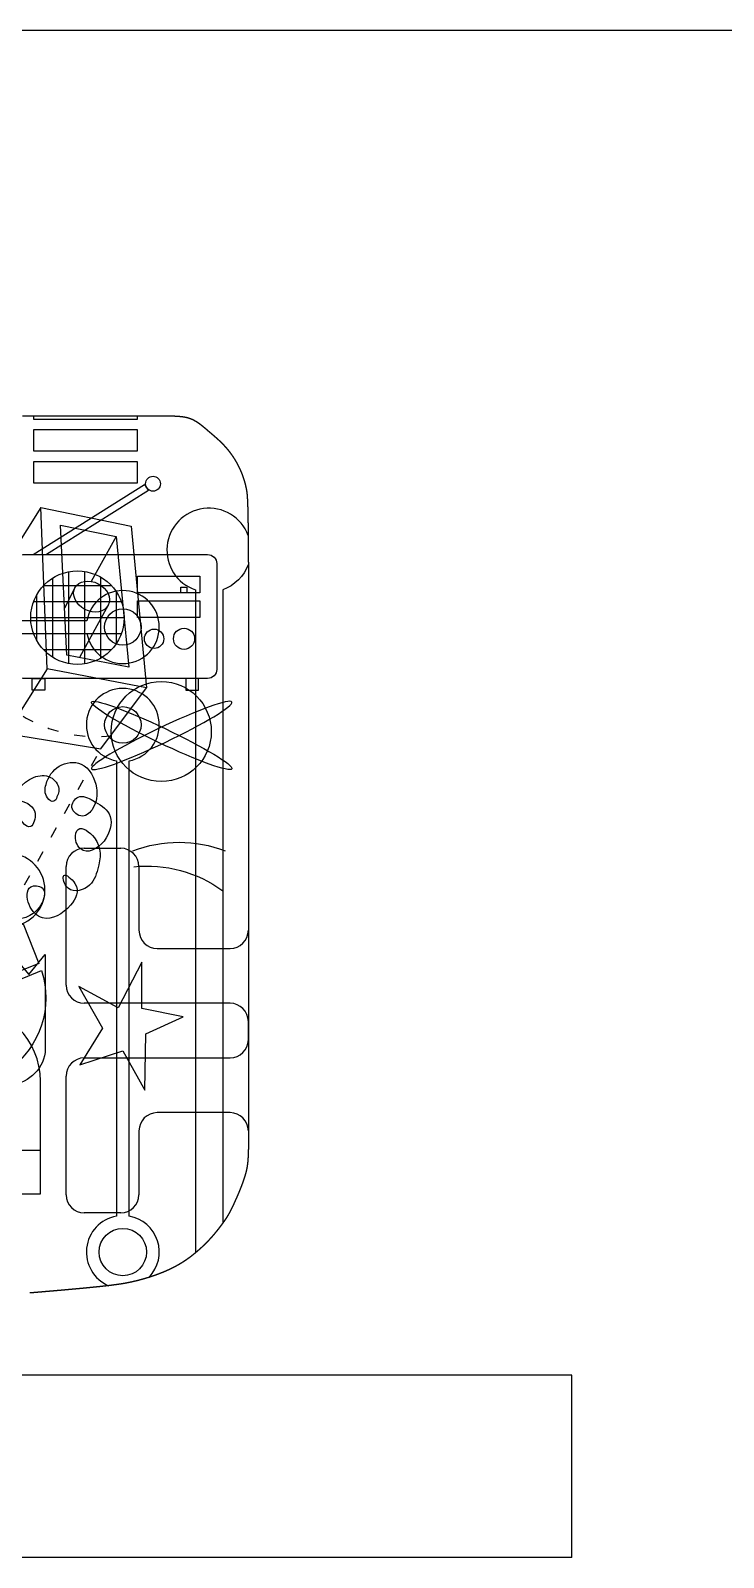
# Model space of a CAD drawing. Header units: millimetres. Extents: x -53 to 1579, y -453 to 381.
# Drawn here: x 208.2 to 246.3, y -2.5 to 81.2 of the extents above; entities that cross this region are included whole.
import ezdxf

# ---------------------------------------------------------------- set-up
doc = ezdxf.new("R2010")
doc.units = ezdxf.units.MM
doc.linetypes.add('ACAD_ISO03W100', pattern=[30, 12, -18])
for name, color, linetype in [('design1 cut', 1, 'Continuous'), ('design1-etch', 5, 'Continuous'), ('design3', 5, 'Continuous'), ('design4', 5, 'Continuous'), ('design5', 5, 'Continuous'), ('Front', 3, 'Continuous')]:
    doc.layers.add(name, color=color, linetype=linetype)
doc.layers.add('toCut', color=1, linetype='Continuous', true_color=0xff0000)

msp = doc.modelspace()

# ---------------------------------------------------------------- linework, layer by layer
msp.add_line((546.648, 81.237), (-53.352, 81.237))
at = {"layer": 'design1 cut'}
for centre in [(213.309, 48.524), (213.309, 43.159)]:
    msp.add_circle(centre, 1, dxfattribs=at)
at = {"layer": 'design1-etch'}
for points in [[(208.425, 60.108), (214.103, 60.108), (214.104, 59.913), (208.426, 59.913)], [(208.426, 59.35), (214.104, 59.35), (214.104, 58.163), (208.426, 58.163)], [(208.426, 57.6), (214.104, 57.6), (214.104, 56.413), (208.426, 56.413)]]:
    msp.add_lwpolyline(points, close=True, dxfattribs=at)
for points in [[(220.185, 53.547, 1.581146), (217.29, 50.564), (217.29, 14.205)], [(220.195, 51.966, -0.226184), (218.79, 50.571), (218.79, 15.834)], [(214.751, 12.863, 0.599553), (213.659, 16.218), (213.659, 41.19, 11.340391), (212.959, 41.19), (212.959, 16.218, 0.747029), (212.532, 12.406)]]:
    msp.add_lwpolyline(points, format="xyb", dxfattribs=at)
for points in [[(162.919, 48.174), (211.34, 48.174, 11.340391), (211.34, 48.874), (162.919, 48.874, 11.340391)], [(167.068, 45.195), (206.688, 45.195), (206.688, 36.075, 11.340391), (207.388, 36.075), (207.388, 45.895), (166.368, 45.895), (166.368, 36.075, 11.340391), (167.068, 36.075)]]:
    msp.add_lwpolyline(points, format="xyb", close=True, dxfattribs=at)
msp.add_circle((213.309, 14.249), 1.3, dxfattribs=at)
at = {"layer": 'design3'}
for points in [[(208.813, 55.079), (213.769, 54.05), (214.617, 45.196), (209.154, 46.234), (208.813, 55.079), (206.596, 51.557), (206.932, 42.688), (212.105, 41.852), (214.617, 45.196)], [(209.885, 54.12), (212.941, 53.493), (213.637, 46.316), (210.229, 46.982), (209.885, 54.12)], [(212.941, 53.493), (211.579, 51.025)], [(210.68, 50.668), (210.105, 49.556)], [(212.514, 49.72), (210.928, 46.846)], [(209.154, 46.234), (206.932, 42.688)], [(208.698, 30.075), (206.295, 29.096), (205.753, 31.399), (207.842, 32.25), (208.698, 30.075)]]:
    msp.add_lwpolyline(points, dxfattribs=at)
at = {"layer": 'design3', "linetype": 'ACAD_ISO03W100', "ltscale": 0.05}
msp.add_lwpolyline([(207.181, 33.075), (212.105, 41.852)], dxfattribs=at)
at = {"layer": 'design3'}
msp.add_lwpolyline([(207.086, 24.277), (206.273, 28.633), (208.846, 29.681, -0.325971), (207.086, 24.277, 0.845075)], format="xyb", dxfattribs=at)
msp.add_ellipse((211.597, 50.194), major_axis=(-0.917, 0.474), ratio=0.766167, dxfattribs=at)
at = {"layer": 'design4', "lineweight": -3}
for p, q in [((209.469, 46.865), (209.469, 51.218)), ((210.344, 46.524), (210.344, 51.559)), ((211.219, 46.51), (211.219, 51.572)), ((212.094, 46.818), (212.094, 51.264)), ((208.594, 47.774), (208.594, 50.309)), ((212.706, 50.776), (208.935, 50.776)), ((212.969, 47.646), (212.969, 50.437)), ((213.234, 49.901), (208.407, 49.901)), ((213.382, 49.026), (208.258, 49.026)), ((213.223, 48.151), (208.418, 48.151)), ((212.677, 47.276), (208.964, 47.276))]:
    msp.add_line(p, q, dxfattribs=at)
for points in [[(208.391, 52.503), (214.503, 56.349), (214.712, 56.018), (209.125, 52.503)], [(210.904, 28.811), (212.201, 26.53), (210.949, 24.517), (213.319, 25.277), (214.526, 23.13), (214.571, 26.217), (216.627, 27.156), (214.347, 27.603), (214.347, 30.153), (213.05, 27.648), (210.904, 28.811)], [(200.57, 19.829), (208.794, 19.829)]]:
    msp.add_lwpolyline(points, dxfattribs=at)
for points in [[(207.833, 52.503), (217.96, 52.503, -0.414214), (218.46, 52.003), (218.46, 46.203, -0.414214), (217.96, 45.703), (207.833, 45.703, -0.414214), (207.333, 46.203), (207.333, 52.003, -0.414214)], [(200.57, 17.45), (208.794, 17.45), (208.794, 23.615, 1), (200.57, 23.615)]]:
    msp.add_lwpolyline(points, format="xyb", close=True, dxfattribs=at)
for points in [[(214.107, 51.314), (217.539, 51.314), (217.539, 50.395), (214.107, 50.395)], [(216.827, 50.395), (216.496, 50.395), (216.496, 50.717), (216.827, 50.717)], [(214.107, 49.967), (217.539, 49.967), (217.539, 49.049), (214.107, 49.049)], [(208.333, 45.703), (209.04, 45.703), (209.04, 45.07), (208.333, 45.07)], [(217.46, 45.703), (216.759, 45.703), (216.759, 45.07), (217.46, 45.07)]]:
    msp.add_lwpolyline(points, close=True, dxfattribs=at)
for points in [[(213.867, 36.249, -0.187678), (218.923, 36.249, -1.141846)], [(213.906, 35.379, -0.187678), (218.787, 34.06, -1.141846)]]:
    msp.add_lwpolyline(points, format="xyb", dxfattribs=at)
for centre, radius in [((214.966, 56.381), 0.409), ((210.82, 49.041), 2.562), ((215.026, 47.881), 0.532), ((216.669, 47.881), 0.58)]:
    msp.add_circle(centre, radius, dxfattribs=at)
msp.add_spline([(209.628, 39.054), (209.799, 39.664), (209.338, 40.28), (208.415, 40.28), (207.453, 38.585), (208.261, 37.584), (208.492, 38.316), (207.684, 39.009), (205.673, 38.584), (205.442, 36.851), (206.519, 36.312), (206.942, 37.159), (205.519, 37.313), (204.173, 35.888), (205.403, 34.27), (207.057, 34.617), (207.288, 35.541), (206.557, 35.387), (205.942, 33.769), (207.326, 32.537), (208.865, 33.384), (208.884, 34.219), (208.254, 34.272), (208.172, 33.307), (208.903, 32.575), (210.441, 33.269), (210.682, 34.458), (210.074, 34.901), (210.195, 34.323), (211.364, 34.27), (211.941, 35.272), (211.749, 36.966), (210.865, 37.429), (210.711, 36.928), (211.134, 36.273), (212.403, 36.966), (212.557, 38.276), (211.672, 39.008), (210.865, 39.201), (210.518, 38.623), (211.095, 38.16), (211.672, 38.584), (211.864, 39.701), (211.018, 41.011), (209.826, 40.895), (209.095, 39.894), (209.172, 39.162), (209.518, 38.969), (209.628, 39.054)], degree=3, dxfattribs=at)
at = {"layer": 'design5', "lineweight": -3}
msp.add_lwpolyline([(207, 23.415), (206.499, 25.332, 0.555908), (207.328, 26.093), (207.328, 30.437), (208.157, 29.475), (209.053, 30.569), (209.053, 25.198, -0.368664), (207, 23.415, -0.868384)], format="xyb", dxfattribs=at)
msp.add_circle((215.419, 42.793), 2.742, dxfattribs=at)
at = {"layer": 'design5', "linetype": 'ACAD_ISO03W100', "lineweight": -3, "ltscale": 0.05}
msp.add_arc((211.865, 50.317), 7.803, 194.8649, 276.05453, dxfattribs=at)
at = {"layer": 'design5', "lineweight": -3, "extrusion": (0, 0, -1)}
msp.add_ellipse((215.444, 42.579), major_axis=(3.852, 1.835), ratio=0.098161, dxfattribs=at)
at = {"layer": 'design5', "lineweight": -3}
msp.add_ellipse((215.444, 42.579), major_axis=(-3.852, 1.835), ratio=0.098161, dxfattribs=at)
at = {"layer": 'Front'}
for p, q in [((237.942, 7.501), (5.888, 7.501)), ((237.942, -2.499), (237.942, 7.501)), ((237.942, -2.499), (5.888, -2.499))]:
    msp.add_line(p, q, dxfattribs=at)
at = {"layer": 'toCut'}
for p, q in [((211.195, 36.394), (213.195, 36.394)), ((210.195, 28.894), (210.195, 35.394)), ((214.195, 35.394), (214.195, 31.894)), ((215.195, 30.894), (219.195, 30.894)), ((219.195, 27.894), (211.195, 27.894)), ((220.195, 25.894), (220.195, 26.894)), ((211.195, 24.894), (219.195, 24.894)), ((210.195, 17.394), (210.195, 23.894)), ((219.195, 21.894), (215.195, 21.894)), ((214.195, 20.894), (214.195, 17.394)), ((213.195, 16.394), (211.195, 16.394))]:
    msp.add_line(p, q, dxfattribs=at)
for centre, start, end in [((211.195, 35.394), 90, 180), ((213.195, 35.394), 0, 90), ((215.195, 31.894), 180, 270), ((219.195, 31.894), 270, 0), ((211.195, 28.894), 180, 270), ((219.195, 26.894), 0, 90), ((219.195, 25.894), 270, 0), ((211.195, 23.894), 90, 180), ((215.195, 20.894), 90, 180), ((219.195, 20.894), 0, 90), ((211.195, 17.394), 180, 270), ((213.195, 17.394), 270, 0)]:
    msp.add_arc(centre, 1, start, end, dxfattribs=at)
for points in [[(207.811, 60.113), (211.931, 60.107), (215.976, 60.103)], [(215.976, 60.103), (215.985, 60.103), (215.995, 60.103)], [(215.995, 60.103), (216.007, 60.103), (216.018, 60.103)], [(216.018, 60.103), (216.029, 60.102), (216.04, 60.102)], [(216.04, 60.102), (216.051, 60.102), (216.061, 60.102)], [(216.061, 60.102), (216.07, 60.101), (216.08, 60.101)], [(216.08, 60.101), (216.088, 60.101), (216.097, 60.101)], [(216.097, 60.101), (216.105, 60.101), (216.114, 60.1)], [(216.114, 60.1), (216.121, 60.1), (216.129, 60.1)], [(216.129, 60.1), (216.136, 60.1), (216.143, 60.099)], [(216.143, 60.099), (216.156, 60.099), (216.169, 60.098)], [(216.169, 60.098), (216.181, 60.098), (216.193, 60.097)], [(216.193, 60.097), (216.205, 60.097), (216.216, 60.096)], [(216.216, 60.096), (216.262, 60.093), (216.307, 60.091)], [(216.307, 60.091), (216.352, 60.087), (216.397, 60.084)], [(216.397, 60.084), (216.442, 60.08), (216.486, 60.076)], [(216.486, 60.076), (216.531, 60.07), (216.575, 60.065)], [(216.575, 60.065), (216.619, 60.058), (216.663, 60.052)], [(216.663, 60.052), (216.685, 60.048), (216.707, 60.044)], [(216.707, 60.044), (216.729, 60.039), (216.751, 60.035)], [(216.751, 60.035), (216.772, 60.03), (216.794, 60.026)], [(216.794, 60.026), (216.816, 60.02), (216.837, 60.015)], [(216.837, 60.015), (216.859, 60.009), (216.88, 60.003)], [(216.88, 60.003), (216.902, 59.997), (216.923, 59.991)], [(216.923, 59.991), (216.945, 59.984), (216.966, 59.977)], [(216.966, 59.977), (216.987, 59.97), (217.009, 59.962)], [(217.009, 59.962), (217.03, 59.954), (217.051, 59.946)], [(217.051, 59.946), (217.072, 59.937), (217.093, 59.929)], [(217.093, 59.929), (217.114, 59.919), (217.135, 59.91)], [(217.135, 59.91), (217.156, 59.9), (217.177, 59.89)], [(217.177, 59.89), (217.198, 59.879), (217.218, 59.868)], [(217.218, 59.868), (217.239, 59.856), (217.26, 59.845)], [(217.26, 59.845), (217.28, 59.833), (217.301, 59.821)], [(217.301, 59.821), (217.321, 59.808), (217.342, 59.796)], [(217.342, 59.796), (217.362, 59.783), (217.383, 59.769)], [(217.383, 59.769), (217.403, 59.756), (217.423, 59.742)], [(217.423, 59.742), (217.443, 59.728), (217.464, 59.714)], [(217.464, 59.714), (217.484, 59.7), (217.504, 59.685)], [(217.504, 59.685), (217.544, 59.655), (217.583, 59.625)], [(217.583, 59.625), (217.623, 59.594), (217.662, 59.563)], [(217.662, 59.563), (217.701, 59.531), (217.74, 59.499)], [(217.74, 59.499), (217.778, 59.467), (217.817, 59.435)], [(217.817, 59.435), (217.855, 59.402), (217.893, 59.37)], [(217.893, 59.37), (217.931, 59.337), (217.968, 59.305)], [(217.968, 59.305), (218.005, 59.273), (218.042, 59.241)], [(218.042, 59.241), (218.079, 59.21), (218.115, 59.179)], [(218.115, 59.179), (218.152, 59.148), (218.188, 59.117)], [(218.188, 59.117), (218.223, 59.087), (218.259, 59.056)], [(218.259, 59.056), (218.294, 59.026), (218.329, 58.996)], [(218.329, 58.996), (218.364, 58.965), (218.398, 58.935)], [(218.398, 58.935), (218.432, 58.905), (218.466, 58.875)], [(218.466, 58.875), (218.5, 58.845), (218.533, 58.814)], [(218.533, 58.814), (218.566, 58.784), (218.599, 58.753)], [(218.599, 58.753), (218.632, 58.722), (218.664, 58.691)], [(218.664, 58.691), (218.696, 58.66), (218.728, 58.629)], [(218.728, 58.629), (218.759, 58.597), (218.79, 58.565)], [(218.79, 58.565), (218.821, 58.532), (218.852, 58.5)], [(218.852, 58.5), (218.882, 58.467), (218.912, 58.434)], [(218.912, 58.434), (218.942, 58.4), (218.971, 58.366)], [(218.971, 58.366), (219, 58.332), (219.029, 58.298)], [(219.029, 58.298), (219.057, 58.264), (219.086, 58.229)], [(219.086, 58.229), (219.113, 58.194), (219.141, 58.159)], [(219.141, 58.159), (219.168, 58.123), (219.195, 58.087)], [(219.195, 58.087), (219.222, 58.051), (219.248, 58.015)], [(219.248, 58.015), (219.274, 57.978), (219.3, 57.941)], [(219.3, 57.941), (219.325, 57.904), (219.35, 57.867)], [(219.35, 57.867), (219.374, 57.829), (219.399, 57.792)], [(219.399, 57.792), (219.423, 57.754), (219.447, 57.716)], [(219.447, 57.716), (219.47, 57.677), (219.493, 57.638)], [(219.493, 57.638), (219.515, 57.599), (219.538, 57.56)], [(219.538, 57.56), (219.56, 57.521), (219.581, 57.481)], [(219.581, 57.481), (219.603, 57.442), (219.624, 57.402)], [(219.624, 57.402), (219.644, 57.361), (219.664, 57.321)], [(219.664, 57.321), (219.684, 57.28), (219.704, 57.239)], [(219.704, 57.239), (219.723, 57.198), (219.742, 57.157)], [(219.742, 57.157), (219.76, 57.115), (219.778, 57.074)], [(219.778, 57.074), (219.796, 57.032), (219.813, 56.99)], [(219.813, 56.99), (219.83, 56.947), (219.846, 56.905)], [(219.846, 56.905), (219.862, 56.862), (219.878, 56.819)], [(219.878, 56.819), (219.894, 56.776), (219.909, 56.733)], [(219.909, 56.733), (219.923, 56.69), (219.938, 56.646)], [(219.938, 56.646), (219.951, 56.602), (219.965, 56.558)], [(219.965, 56.558), (219.978, 56.514), (219.991, 56.47)], [(219.991, 56.47), (220.003, 56.425), (220.015, 56.381)], [(220.015, 56.381), (220.026, 56.336), (220.037, 56.291)], [(220.037, 56.291), (220.048, 56.246), (220.058, 56.201)], [(220.058, 56.201), (220.068, 56.155), (220.077, 56.109)], [(220.077, 56.109), (220.082, 56.086), (220.086, 56.063)], [(220.086, 56.063), (220.09, 56.039), (220.095, 56.016)], [(220.095, 56.016), (220.097, 56.003), (220.099, 55.99)], [(220.099, 55.99), (220.101, 55.977), (220.103, 55.964)], [(220.103, 55.964), (220.105, 55.95), (220.107, 55.937)], [(220.107, 55.937), (220.109, 55.922), (220.111, 55.907)], [(220.111, 55.907), (220.113, 55.892), (220.114, 55.877)], [(220.114, 55.877), (220.116, 55.86), (220.118, 55.844)], [(220.118, 55.844), (220.12, 55.826), (220.122, 55.809)], [(220.122, 55.809), (220.123, 55.79), (220.125, 55.772)], [(220.125, 55.772), (220.127, 55.752), (220.129, 55.732)], [(220.129, 55.732), (220.13, 55.711), (220.132, 55.689)], [(220.132, 55.689), (220.133, 55.667), (220.135, 55.644)], [(220.135, 55.644), (220.136, 55.632), (220.137, 55.62)], [(220.137, 55.62), (220.137, 55.607), (220.138, 55.595)], [(220.138, 55.595), (220.139, 55.582), (220.14, 55.569)], [(220.14, 55.569), (220.14, 55.556), (220.141, 55.543)], [(220.141, 55.543), (220.142, 55.529), (220.143, 55.515)], [(220.143, 55.515), (220.143, 55.501), (220.144, 55.487)], [(220.144, 55.487), (220.145, 55.472), (220.146, 55.457)], [(220.146, 55.457), (220.146, 55.442), (220.147, 55.427)], [(220.147, 55.427), (220.148, 55.411), (220.148, 55.396)], [(220.148, 55.396), (220.149, 55.38), (220.15, 55.363)], [(220.15, 55.363), (220.15, 55.347), (220.151, 55.33)], [(220.151, 55.33), (220.152, 55.313), (220.152, 55.295)], [(220.152, 55.295), (220.153, 55.278), (220.154, 55.26)], [(220.154, 55.26), (220.154, 55.241), (220.155, 55.223)], [(220.155, 55.223), (220.156, 55.204), (220.156, 55.185)], [(220.156, 55.185), (220.157, 55.165), (220.158, 55.146)], [(220.158, 55.146), (220.158, 55.126), (220.159, 55.105)], [(220.159, 55.105), (220.159, 55.085), (220.16, 55.064)], [(220.16, 55.064), (220.161, 55.042), (220.161, 55.021)], [(220.161, 55.021), (220.162, 54.999), (220.162, 54.977)], [(220.162, 54.977), (220.163, 54.954), (220.164, 54.931)], [(220.164, 54.931), (220.164, 54.908), (220.165, 54.884)], [(220.165, 54.884), (220.165, 54.86), (220.166, 54.836)], [(220.166, 54.836), (220.166, 54.811), (220.167, 54.786)], [(220.167, 54.786), (220.168, 54.761), (220.168, 54.735)], [(220.168, 54.735), (220.169, 54.709), (220.169, 54.682)], [(220.169, 54.682), (220.17, 54.655), (220.17, 54.628)], [(220.17, 54.628), (220.171, 54.601), (220.171, 54.573)], [(220.171, 54.573), (220.172, 54.544), (220.172, 54.516)], [(220.172, 54.516), (220.173, 54.486), (220.173, 54.457)], [(220.173, 54.457), (220.174, 54.427), (220.174, 54.397)], [(220.174, 54.397), (220.175, 54.366), (220.175, 54.335)], [(220.175, 54.335), (220.176, 54.303), (220.176, 54.271)], [(220.176, 54.271), (220.177, 54.239), (220.177, 54.206)], [(220.177, 54.206), (220.178, 54.172), (220.178, 54.139)], [(220.178, 54.139), (220.178, 54.105), (220.179, 54.07)], [(220.179, 54.07), (220.179, 54.035), (220.18, 54)], [(220.18, 54), (220.18, 53.964), (220.181, 53.928)], [(220.181, 53.928), (220.181, 53.891), (220.182, 53.854)], [(220.182, 53.854), (220.182, 53.816), (220.182, 53.778)], [(220.182, 53.778), (220.183, 53.739), (220.183, 53.7)], [(220.183, 53.7), (220.184, 53.66), (220.184, 53.621)], [(220.184, 53.621), (220.184, 53.58), (220.185, 53.539)], [(220.185, 53.539), (220.185, 53.498), (220.186, 53.456)], [(220.186, 53.456), (220.186, 53.413), (220.186, 53.37)], [(220.186, 53.37), (220.187, 53.327), (220.187, 53.283)], [(220.187, 53.283), (220.187, 53.238), (220.188, 53.194)], [(220.188, 53.194), (220.188, 53.148), (220.188, 53.102)], [(220.188, 53.102), (220.189, 53.056), (220.189, 53.009)], [(220.189, 53.009), (220.189, 52.961), (220.19, 52.913)], [(220.19, 52.913), (220.19, 52.864), (220.19, 52.816)], [(220.19, 52.816), (220.191, 52.766), (220.191, 52.716)], [(220.191, 52.716), (220.191, 52.665), (220.192, 52.614)], [(220.192, 52.614), (220.192, 52.562), (220.192, 52.51)], [(220.192, 52.51), (220.193, 52.456), (220.193, 52.403)], [(220.193, 52.403), (220.193, 52.349), (220.194, 52.294)], [(220.194, 52.294), (220.194, 52.239), (220.194, 52.183)], [(220.194, 52.183), (220.194, 52.127), (220.195, 52.07)], [(220.195, 52.07), (220.195, 52.013), (220.195, 51.955)], [(220.195, 51.955), (220.196, 51.896), (220.196, 51.837)], [(220.196, 51.837), (220.196, 51.778), (220.196, 51.718)], [(220.196, 51.718), (220.197, 51.657), (220.197, 51.596)], [(220.197, 51.596), (220.197, 51.534), (220.197, 51.472)], [(220.197, 51.472), (220.198, 51.409), (220.198, 51.346)], [(220.198, 51.346), (220.198, 51.282), (220.198, 51.218)], [(220.198, 51.218), (220.199, 51.153), (220.199, 51.088)], [(220.199, 51.088), (220.199, 51.023), (220.199, 50.957)], [(220.199, 50.957), (220.199, 50.89), (220.2, 50.823)], [(220.2, 50.823), (220.2, 50.755), (220.2, 50.687)], [(220.2, 50.687), (220.2, 50.618), (220.2, 50.549)], [(220.2, 50.549), (220.201, 50.479), (220.201, 50.41)], [(220.201, 50.41), (220.201, 50.339), (220.201, 50.268)], [(220.201, 50.268), (220.201, 50.197), (220.202, 50.125)], [(220.202, 50.125), (220.202, 50.053), (220.202, 49.98)], [(220.202, 49.98), (220.202, 49.907), (220.202, 49.833)], [(220.202, 49.833), (220.203, 49.759), (220.203, 49.685)], [(220.203, 49.685), (220.203, 49.61), (220.203, 49.534)], [(220.203, 49.534), (220.203, 49.459), (220.203, 49.383)], [(220.203, 49.383), (220.204, 49.306), (220.204, 49.229)], [(220.204, 49.229), (220.204, 49.151), (220.204, 49.074)], [(220.204, 49.074), (220.204, 48.995), (220.204, 48.917)], [(220.204, 48.917), (220.204, 48.838), (220.205, 48.759)], [(220.205, 48.759), (220.205, 48.679), (220.205, 48.599)], [(220.205, 48.599), (220.205, 48.518), (220.205, 48.437)], [(220.205, 48.437), (220.205, 48.356), (220.205, 48.274)], [(220.205, 48.274), (220.206, 48.192), (220.206, 48.11)], [(220.206, 48.11), (220.206, 48.027), (220.206, 47.944)], [(220.206, 47.944), (220.206, 47.86), (220.206, 47.776)], [(220.206, 47.776), (220.206, 47.692), (220.206, 47.608)], [(220.206, 47.608), (220.206, 47.523), (220.207, 47.438)], [(220.207, 47.438), (220.207, 47.352), (220.207, 47.266)], [(220.207, 47.266), (220.207, 47.18), (220.207, 47.093)], [(220.207, 47.093), (220.207, 47.006), (220.207, 46.919)], [(220.207, 46.919), (220.207, 46.832), (220.207, 46.744)], [(220.207, 46.744), (220.207, 46.656), (220.208, 46.567)], [(220.208, 46.567), (220.208, 46.479), (220.208, 46.39)], [(220.208, 46.39), (220.208, 46.3), (220.208, 46.211)], [(220.208, 46.211), (220.208, 46.121), (220.208, 46.031)], [(220.208, 46.031), (220.208, 45.94), (220.208, 45.849)], [(220.208, 45.849), (220.208, 45.758), (220.208, 45.667)], [(220.208, 45.667), (220.208, 45.575), (220.208, 45.484)], [(220.208, 45.484), (220.208, 45.391), (220.209, 45.299)], [(220.209, 45.299), (220.209, 45.206), (220.209, 45.114)], [(220.209, 45.114), (220.209, 45.02), (220.209, 44.927)], [(220.209, 44.927), (220.209, 44.833), (220.209, 44.74)], [(220.209, 44.74), (220.209, 44.645), (220.209, 44.551)], [(220.209, 44.551), (220.209, 44.457), (220.209, 44.362)], [(220.209, 44.362), (220.209, 44.267), (220.209, 44.172)], [(220.209, 44.172), (220.209, 44.076), (220.209, 43.981)], [(220.209, 43.981), (220.209, 43.885), (220.209, 43.789)], [(220.209, 43.789), (220.209, 43.596), (220.209, 43.402)], [(220.209, 43.402), (220.21, 43.208), (220.21, 43.013)], [(220.21, 43.013), (220.21, 42.817), (220.21, 42.621)], [(220.21, 42.621), (220.21, 42.424), (220.21, 42.226)], [(220.21, 42.226), (220.21, 42.028), (220.21, 41.829)], [(220.21, 41.829), (220.21, 41.63), (220.21, 41.43)], [(220.21, 41.43), (220.21, 41.229), (220.21, 41.029)], [(220.21, 41.029), (220.21, 40.827), (220.21, 40.625)], [(220.21, 40.625), (220.21, 40.423), (220.21, 40.221)], [(220.21, 40.221), (220.21, 40.018), (220.21, 39.815)], [(220.21, 39.815), (220.21, 39.611), (220.21, 39.408)], [(220.21, 39.408), (220.21, 39.204), (220.21, 39)], [(220.21, 39), (220.21, 38.591), (220.21, 38.182)], [(220.21, 38.182), (220.21, 37.363), (220.21, 36.544)], [(220.21, 22.835), (220.21, 22.781), (220.21, 22.726)], [(220.21, 22.726), (220.21, 22.672), (220.21, 22.618)], [(220.21, 22.618), (220.21, 22.566), (220.21, 22.513)], [(220.21, 22.513), (220.21, 22.461), (220.21, 22.41)], [(220.21, 22.41), (220.21, 22.359), (220.21, 22.309)], [(220.21, 22.309), (220.21, 22.259), (220.21, 22.21)], [(220.21, 22.21), (220.21, 22.161), (220.21, 22.113)], [(220.21, 22.113), (220.21, 22.065), (220.21, 22.018)], [(220.21, 22.018), (220.21, 21.971), (220.21, 21.925)], [(220.21, 21.925), (220.21, 21.879), (220.21, 21.834)], [(220.21, 21.834), (220.21, 21.789), (220.21, 21.745)], [(220.209, 21.173), (220.209, 21.136), (220.208, 21.099)], [(220.208, 21.099), (220.208, 21.062), (220.208, 21.026)], [(220.208, 21.026), (220.208, 20.99), (220.208, 20.955)], [(220.208, 20.955), (220.208, 20.92), (220.208, 20.885)], [(220.21, 21.572), (220.21, 21.53), (220.209, 21.489)], [(220.209, 21.489), (220.209, 21.448), (220.209, 21.407)], [(220.209, 21.407), (220.209, 21.367), (220.209, 21.327)], [(220.209, 21.327), (220.209, 21.288), (220.209, 21.249)], [(220.209, 21.249), (220.209, 21.211), (220.209, 21.173)], [(220.21, 21.745), (220.21, 21.701), (220.21, 21.657)], [(220.21, 21.657), (220.21, 21.615), (220.21, 21.572)], [(220.2, 20.118), (220.2, 20.094), (220.199, 20.069)], [(220.201, 20.169), (220.201, 20.144), (220.2, 20.118)], [(220.202, 20.221), (220.201, 20.195), (220.201, 20.169)], [(220.203, 20.329), (220.203, 20.301), (220.202, 20.274)], [(220.202, 20.274), (220.202, 20.248), (220.202, 20.221)], [(220.204, 20.385), (220.203, 20.357), (220.203, 20.329)], [(220.205, 20.501), (220.205, 20.471), (220.204, 20.442)], [(220.204, 20.442), (220.204, 20.413), (220.204, 20.385)], [(220.206, 20.561), (220.205, 20.531), (220.205, 20.501)], [(220.207, 20.751), (220.207, 20.718), (220.206, 20.686)], [(220.206, 20.686), (220.206, 20.654), (220.206, 20.623)], [(220.206, 20.623), (220.206, 20.592), (220.206, 20.561)], [(220.208, 20.885), (220.207, 20.851), (220.207, 20.817)], [(220.207, 20.817), (220.207, 20.784), (220.207, 20.751)], [(220.169, 19.308), (220.167, 19.279), (220.165, 19.251)], [(220.173, 19.367), (220.171, 19.338), (220.169, 19.308)], [(220.177, 19.43), (220.175, 19.399), (220.173, 19.367)], [(220.179, 19.463), (220.178, 19.447), (220.177, 19.43)], [(220.181, 19.497), (220.18, 19.48), (220.179, 19.463)], [(220.183, 19.531), (220.182, 19.514), (220.181, 19.497)], [(220.184, 19.566), (220.184, 19.549), (220.183, 19.531)], [(220.186, 19.602), (220.185, 19.584), (220.184, 19.566)], [(220.187, 19.64), (220.187, 19.621), (220.186, 19.602)], [(220.189, 19.678), (220.188, 19.659), (220.187, 19.64)], [(220.19, 19.717), (220.19, 19.697), (220.189, 19.678)], [(220.192, 19.757), (220.191, 19.737), (220.19, 19.717)], [(220.193, 19.798), (220.192, 19.778), (220.192, 19.757)], [(220.194, 19.84), (220.193, 19.819), (220.193, 19.798)], [(220.195, 19.884), (220.195, 19.862), (220.194, 19.84)], [(220.196, 19.928), (220.196, 19.906), (220.195, 19.884)], [(220.197, 19.974), (220.197, 19.951), (220.196, 19.928)], [(220.198, 20.021), (220.198, 19.998), (220.197, 19.974)], [(220.199, 20.069), (220.199, 20.045), (220.198, 20.021)], [(220.005, 18.426), (219.992, 18.384), (219.979, 18.343)], [(220.029, 18.508), (220.017, 18.467), (220.005, 18.426)], [(220.051, 18.589), (220.04, 18.548), (220.029, 18.508)], [(220.072, 18.669), (220.062, 18.629), (220.051, 18.589)], [(220.091, 18.748), (220.081, 18.709), (220.072, 18.669)], [(220.108, 18.829), (220.099, 18.789), (220.091, 18.748)], [(220.116, 18.87), (220.112, 18.85), (220.108, 18.829)], [(220.123, 18.912), (220.119, 18.891), (220.116, 18.87)], [(220.13, 18.956), (220.127, 18.934), (220.123, 18.912)], [(220.137, 19), (220.134, 18.978), (220.13, 18.956)], [(220.143, 19.046), (220.14, 19.023), (220.137, 19)], [(220.149, 19.094), (220.146, 19.07), (220.143, 19.046)], [(220.155, 19.144), (220.152, 19.119), (220.149, 19.094)], [(220.16, 19.196), (220.157, 19.17), (220.155, 19.144)], [(220.165, 19.251), (220.162, 19.223), (220.16, 19.196)], [(219.704, 17.599), (219.687, 17.559), (219.671, 17.52)], [(219.737, 17.679), (219.72, 17.639), (219.704, 17.599)], [(219.769, 17.76), (219.753, 17.719), (219.737, 17.679)], [(219.801, 17.842), (219.785, 17.801), (219.769, 17.76)], [(219.833, 17.925), (219.817, 17.884), (219.801, 17.842)], [(219.864, 18.009), (219.849, 17.967), (219.833, 17.925)], [(219.894, 18.092), (219.879, 18.05), (219.864, 18.009)], [(219.924, 18.176), (219.909, 18.134), (219.894, 18.092)], [(219.952, 18.259), (219.938, 18.218), (219.924, 18.176)], [(219.979, 18.343), (219.966, 18.301), (219.952, 18.259)], [(219.346, 16.789), (219.334, 16.763), (219.322, 16.738)], [(219.371, 16.842), (219.359, 16.816), (219.346, 16.789)], [(219.397, 16.898), (219.384, 16.87), (219.371, 16.842)], [(219.424, 16.957), (219.41, 16.928), (219.397, 16.898)], [(219.452, 17.019), (219.438, 16.988), (219.424, 16.957)], [(219.481, 17.084), (219.466, 17.051), (219.452, 17.019)], [(219.511, 17.151), (219.496, 17.117), (219.481, 17.084)], [(219.542, 17.22), (219.527, 17.186), (219.511, 17.151)], [(219.574, 17.292), (219.558, 17.256), (219.542, 17.22)], [(219.606, 17.366), (219.59, 17.329), (219.574, 17.292)], [(219.638, 17.442), (219.622, 17.404), (219.606, 17.366)], [(219.671, 17.52), (219.655, 17.481), (219.638, 17.442)], [(218.845, 15.912), (218.83, 15.89), (218.814, 15.868)], [(218.876, 15.956), (218.86, 15.934), (218.845, 15.912)], [(218.905, 15.998), (218.89, 15.977), (218.876, 15.956)], [(218.933, 16.04), (218.919, 16.019), (218.905, 15.998)], [(218.96, 16.081), (218.946, 16.06), (218.933, 16.04)], [(218.985, 16.12), (218.972, 16.101), (218.96, 16.081)], [(219.01, 16.159), (218.998, 16.14), (218.985, 16.12)], [(219.034, 16.198), (219.022, 16.179), (219.01, 16.159)], [(219.08, 16.274), (219.057, 16.236), (219.034, 16.198)], [(219.124, 16.35), (219.102, 16.312), (219.08, 16.274)], [(219.167, 16.428), (219.146, 16.389), (219.124, 16.35)], [(219.189, 16.469), (219.178, 16.449), (219.167, 16.428)], [(219.21, 16.51), (219.199, 16.489), (219.189, 16.469)], [(219.232, 16.552), (219.221, 16.531), (219.21, 16.51)], [(219.254, 16.596), (219.243, 16.574), (219.232, 16.552)], [(219.276, 16.641), (219.265, 16.619), (219.254, 16.596)], [(219.299, 16.688), (219.287, 16.665), (219.276, 16.641)], [(219.322, 16.738), (219.31, 16.713), (219.299, 16.688)], [(218.2, 15.089), (218.156, 15.04), (218.112, 14.991)], [(218.286, 15.189), (218.243, 15.139), (218.2, 15.089)], [(218.37, 15.289), (218.328, 15.239), (218.286, 15.189)], [(218.451, 15.388), (218.41, 15.338), (218.37, 15.289)], [(218.53, 15.487), (218.491, 15.438), (218.451, 15.388)], [(218.569, 15.537), (218.549, 15.512), (218.53, 15.487)], [(218.606, 15.586), (218.587, 15.561), (218.569, 15.537)], [(218.643, 15.634), (218.625, 15.61), (218.606, 15.586)], [(218.679, 15.682), (218.661, 15.658), (218.643, 15.634)], [(218.714, 15.729), (218.697, 15.706), (218.679, 15.682)], [(218.748, 15.776), (218.731, 15.753), (218.714, 15.729)], [(218.782, 15.822), (218.765, 15.799), (218.748, 15.776)], [(218.814, 15.868), (218.798, 15.845), (218.782, 15.822)], [(217.355, 14.259), (217.305, 14.217), (217.254, 14.175)], [(217.455, 14.345), (217.405, 14.302), (217.355, 14.259)], [(217.553, 14.433), (217.504, 14.389), (217.455, 14.345)], [(217.65, 14.522), (217.602, 14.477), (217.553, 14.433)], [(217.745, 14.613), (217.698, 14.568), (217.65, 14.522)], [(217.839, 14.705), (217.792, 14.659), (217.745, 14.613)], [(217.932, 14.799), (217.886, 14.752), (217.839, 14.705)], [(218.023, 14.894), (217.977, 14.847), (217.932, 14.799)], [(218.112, 14.991), (218.067, 14.943), (218.023, 14.894)], [(216.109, 13.412), (216.075, 13.395), (216.041, 13.377)], [(216.176, 13.447), (216.143, 13.43), (216.109, 13.412)], [(216.242, 13.483), (216.209, 13.465), (216.176, 13.447)], [(216.307, 13.519), (216.274, 13.501), (216.242, 13.483)], [(216.37, 13.555), (216.338, 13.537), (216.307, 13.519)], [(216.431, 13.591), (216.4, 13.573), (216.37, 13.555)], [(216.492, 13.627), (216.462, 13.609), (216.431, 13.591)], [(216.551, 13.664), (216.522, 13.646), (216.492, 13.627)], [(216.61, 13.701), (216.581, 13.683), (216.551, 13.664)], [(216.667, 13.739), (216.638, 13.72), (216.61, 13.701)], [(216.724, 13.777), (216.695, 13.758), (216.667, 13.739)], [(216.779, 13.815), (216.752, 13.796), (216.724, 13.777)], [(216.834, 13.853), (216.807, 13.834), (216.779, 13.815)], [(216.942, 13.931), (216.888, 13.892), (216.834, 13.853)], [(217.048, 14.011), (216.995, 13.971), (216.942, 13.931)], [(217.152, 14.092), (217.1, 14.051), (217.048, 14.011)], [(217.254, 14.175), (217.203, 14.133), (217.152, 14.092)], [(213.579, 12.561), (213.549, 12.556), (213.519, 12.55)], [(213.637, 12.573), (213.608, 12.567), (213.579, 12.561)], [(213.694, 12.585), (213.665, 12.579), (213.637, 12.573)], [(213.749, 12.596), (213.721, 12.59), (213.694, 12.585)], [(213.803, 12.608), (213.776, 12.602), (213.749, 12.596)], [(213.909, 12.632), (213.856, 12.62), (213.803, 12.608)], [(214.014, 12.657), (213.961, 12.645), (213.909, 12.632)], [(214.117, 12.683), (214.066, 12.67), (214.014, 12.657)], [(214.22, 12.709), (214.169, 12.696), (214.117, 12.683)], [(214.321, 12.736), (214.271, 12.723), (214.22, 12.709)], [(214.421, 12.764), (214.371, 12.75), (214.321, 12.736)], [(214.52, 12.793), (214.471, 12.778), (214.421, 12.764)], [(214.617, 12.821), (214.569, 12.807), (214.52, 12.793)], [(214.714, 12.851), (214.665, 12.836), (214.617, 12.821)], [(214.808, 12.881), (214.761, 12.866), (214.714, 12.851)], [(214.901, 12.912), (214.855, 12.896), (214.808, 12.881)], [(214.993, 12.943), (214.947, 12.927), (214.901, 12.912)], [(215.084, 12.974), (215.038, 12.958), (214.993, 12.943)], [(215.172, 13.006), (215.128, 12.99), (215.084, 12.974)], [(215.26, 13.038), (215.216, 13.022), (215.172, 13.006)], [(215.345, 13.071), (215.303, 13.055), (215.26, 13.038)], [(215.429, 13.104), (215.387, 13.087), (215.345, 13.071)], [(215.512, 13.137), (215.471, 13.121), (215.429, 13.104)], [(215.593, 13.171), (215.552, 13.154), (215.512, 13.137)], [(215.672, 13.205), (215.632, 13.188), (215.593, 13.171)], [(215.749, 13.239), (215.71, 13.222), (215.672, 13.205)], [(215.824, 13.273), (215.787, 13.256), (215.749, 13.239)], [(215.898, 13.308), (215.861, 13.29), (215.824, 13.273)], [(215.97, 13.342), (215.934, 13.325), (215.898, 13.308)], [(216.041, 13.377), (216.005, 13.36), (215.97, 13.342)], [(208.281, 12.011), (208.241, 12.007), (208.201, 12.004)], [(208.359, 12.017), (208.32, 12.014), (208.281, 12.011)], [(208.437, 12.024), (208.398, 12.02), (208.359, 12.017)], [(208.513, 12.03), (208.475, 12.027), (208.437, 12.024)], [(208.589, 12.036), (208.551, 12.033), (208.513, 12.03)], [(208.739, 12.049), (208.664, 12.043), (208.589, 12.036)], [(208.885, 12.061), (208.812, 12.055), (208.739, 12.049)], [(209.029, 12.074), (208.957, 12.067), (208.885, 12.061)], [(209.169, 12.085), (209.099, 12.079), (209.029, 12.074)], [(209.306, 12.097), (209.238, 12.091), (209.169, 12.085)], [(209.441, 12.109), (209.373, 12.103), (209.306, 12.097)], [(209.572, 12.12), (209.506, 12.114), (209.441, 12.109)], [(209.7, 12.131), (209.636, 12.126), (209.572, 12.12)], [(209.826, 12.142), (209.763, 12.137), (209.7, 12.131)], [(209.949, 12.153), (209.887, 12.148), (209.826, 12.142)], [(210.069, 12.163), (210.009, 12.158), (209.949, 12.153)], [(210.186, 12.174), (210.127, 12.169), (210.069, 12.163)], [(210.3, 12.184), (210.243, 12.179), (210.186, 12.174)], [(210.412, 12.194), (210.356, 12.189), (210.3, 12.184)], [(210.522, 12.204), (210.467, 12.199), (210.412, 12.194)], [(210.628, 12.214), (210.575, 12.209), (210.522, 12.204)], [(210.733, 12.223), (210.68, 12.218), (210.628, 12.214)], [(210.834, 12.233), (210.783, 12.228), (210.733, 12.223)], [(210.933, 12.242), (210.884, 12.237), (210.834, 12.233)], [(211.03, 12.251), (210.982, 12.246), (210.933, 12.242)], [(211.125, 12.26), (211.077, 12.255), (211.03, 12.251)], [(211.217, 12.269), (211.171, 12.264), (211.125, 12.26)], [(211.307, 12.277), (211.262, 12.273), (211.217, 12.269)], [(211.394, 12.286), (211.35, 12.281), (211.307, 12.277)], [(211.48, 12.294), (211.437, 12.29), (211.394, 12.286)], [(211.563, 12.302), (211.521, 12.298), (211.48, 12.294)], [(211.644, 12.31), (211.603, 12.306), (211.563, 12.302)], [(211.723, 12.318), (211.683, 12.314), (211.644, 12.31)], [(211.8, 12.326), (211.761, 12.322), (211.723, 12.318)], [(211.875, 12.334), (211.837, 12.33), (211.8, 12.326)], [(211.948, 12.341), (211.911, 12.337), (211.875, 12.334)], [(212.019, 12.349), (211.983, 12.345), (211.948, 12.341)], [(212.088, 12.356), (212.053, 12.352), (212.019, 12.349)], [(212.155, 12.363), (212.122, 12.36), (212.088, 12.356)], [(212.221, 12.371), (212.188, 12.367), (212.155, 12.363)], [(212.284, 12.378), (212.253, 12.374), (212.221, 12.371)], [(212.346, 12.385), (212.315, 12.381), (212.284, 12.378)], [(212.407, 12.391), (212.377, 12.388), (212.346, 12.385)], [(212.466, 12.398), (212.436, 12.395), (212.407, 12.391)], [(212.523, 12.405), (212.494, 12.402), (212.466, 12.398)], [(212.578, 12.412), (212.55, 12.408), (212.523, 12.405)], [(212.632, 12.418), (212.605, 12.415), (212.578, 12.412)], [(212.685, 12.425), (212.659, 12.421), (212.632, 12.418)], [(212.736, 12.431), (212.71, 12.428), (212.685, 12.425)], [(212.786, 12.437), (212.761, 12.434), (212.736, 12.431)], [(212.834, 12.444), (212.81, 12.441), (212.786, 12.437)], [(212.881, 12.45), (212.858, 12.447), (212.834, 12.444)], [(212.927, 12.456), (212.904, 12.453), (212.881, 12.45)], [(212.971, 12.462), (212.949, 12.459), (212.927, 12.456)], [(213.015, 12.468), (212.993, 12.465), (212.971, 12.462)], [(213.057, 12.474), (213.036, 12.471), (213.015, 12.468)], [(213.098, 12.48), (213.077, 12.477), (213.057, 12.474)], [(213.138, 12.486), (213.118, 12.483), (213.098, 12.48)], [(213.177, 12.492), (213.158, 12.489), (213.138, 12.486)], [(213.215, 12.498), (213.196, 12.495), (213.177, 12.492)], [(213.252, 12.504), (213.234, 12.501), (213.215, 12.498)], [(213.288, 12.51), (213.27, 12.507), (213.252, 12.504)], [(213.323, 12.515), (213.306, 12.512), (213.288, 12.51)], [(213.391, 12.527), (213.357, 12.521), (213.323, 12.515)], [(213.457, 12.538), (213.424, 12.533), (213.391, 12.527)], [(213.519, 12.55), (213.488, 12.544), (213.457, 12.538)]]:
    msp.add_open_spline(points, degree=2, dxfattribs=at)
msp.add_open_spline([(220.21, 36.544), (220.21, 36.136), (220.21, 35.728), (220.21, 35.524), (220.21, 35.321), (220.21, 35.118), (220.21, 34.915), (220.21, 34.713), (220.21, 34.511), (220.21, 34.31), (220.21, 34.108), (220.21, 33.908), (220.21, 33.708), (220.21, 33.508), (220.21, 33.309), (220.21, 33.11), (220.21, 32.912), (220.21, 32.715), (220.21, 32.518), (220.21, 32.322), (220.21, 32.126), (220.21, 31.932), (220.21, 31.737), (220.21, 31.544), (220.21, 31.351), (220.21, 31.256), (220.21, 31.16), (220.21, 31.064), (220.21, 30.969), (220.21, 30.874), (220.21, 30.779), (220.21, 30.684), (220.21, 30.59), (220.21, 30.496), (220.21, 30.401), (220.21, 30.308), (220.21, 30.214), (220.21, 30.121), (220.21, 30.028), (220.21, 29.935), (220.21, 29.843), (220.21, 29.75), (220.21, 29.658), (220.21, 29.567), (220.21, 29.475), (220.21, 29.384), (220.21, 29.293), (220.21, 29.202), (220.21, 29.112), (220.21, 29.022), (220.21, 28.932), (220.21, 28.842), (220.21, 28.753), (220.21, 28.664), (220.21, 28.575), (220.21, 28.487), (220.21, 28.399), (220.21, 28.311), (220.21, 28.224), (220.21, 28.137), (220.21, 28.05), (220.21, 27.963), (220.21, 27.877), (220.21, 27.791), (220.21, 27.705), (220.21, 27.62), (220.21, 27.535), (220.21, 27.451), (220.21, 27.367), (220.21, 27.283), (220.21, 27.199), (220.21, 27.116), (220.21, 27.033), (220.21, 26.951), (220.21, 26.869), (220.21, 26.787), (220.21, 26.706), (220.21, 26.625), (220.21, 26.544), (220.21, 26.464), (220.21, 26.384), (220.21, 26.305), (220.21, 26.225), (220.21, 26.147), (220.21, 26.068), (220.21, 25.991), (220.21, 25.913), (220.21, 25.836), (220.21, 25.759), (220.21, 25.683), (220.21, 25.607), (220.21, 25.532), (220.21, 25.457), (220.21, 25.382), (220.21, 25.308), (220.21, 25.234), (220.21, 25.161), (220.21, 25.088), (220.21, 25.015), (220.21, 24.944), (220.21, 24.872), (220.21, 24.801), (220.21, 24.73), (220.21, 24.66), (220.21, 24.59), (220.21, 24.521), (220.21, 24.452), (220.21, 24.384), (220.21, 24.316), (220.21, 24.248), (220.21, 24.181), (220.21, 24.115), (220.21, 24.049), (220.21, 23.983), (220.21, 23.918), (220.21, 23.854), (220.21, 23.79), (220.21, 23.726), (220.21, 23.663), (220.21, 23.601), (220.21, 23.539), (220.21, 23.477), (220.21, 23.416), (220.21, 23.356), (220.21, 23.296), (220.21, 23.237), (220.21, 23.177), (220.21, 23.119), (220.21, 23.061), (220.21, 23.004), (220.21, 22.947), (220.21, 22.891), (220.21, 22.835)], degree=2, knots=[249, 249, 249, 250, 250, 251, 251, 252, 252, 253, 253, 254, 254, 255, 255, 256, 256, 257, 257, 258, 258, 259, 259, 260, 260, 261, 261, 262, 262, 263, 263, 264, 264, 265, 265, 266, 266, 267, 267, 268, 268, 269, 269, 270, 270, 271, 271, 272, 272, 273, 273, 274, 274, 275, 275, 276, 276, 277, 277, 278, 278, 279, 279, 280, 280, 281, 281, 282, 282, 283, 283, 284, 284, 285, 285, 286, 286, 287, 287, 288, 288, 289, 289, 290, 290, 291, 291, 292, 292, 293, 293, 294, 294, 295, 295, 296, 296, 297, 297, 298, 298, 299, 299, 300, 300, 301, 301, 302, 302, 303, 303, 304, 304, 305, 305, 306, 306, 307, 307, 308, 308, 309, 309, 310, 310, 311, 311, 312, 312, 313, 313, 314, 314, 315, 315, 315], dxfattribs=at)

doc.saveas('drawing.dxf')
